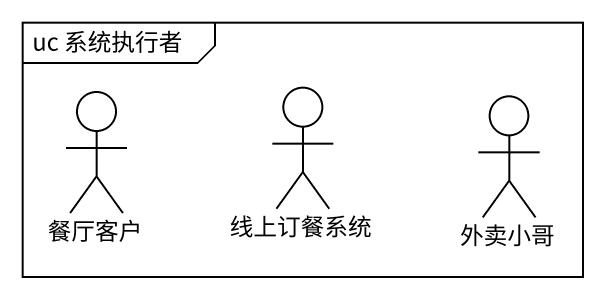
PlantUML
@startuml
mainframe uc 系统执行者
actor 餐厅客户
actor 线上订餐系统
actor 外卖小哥
@enduml
